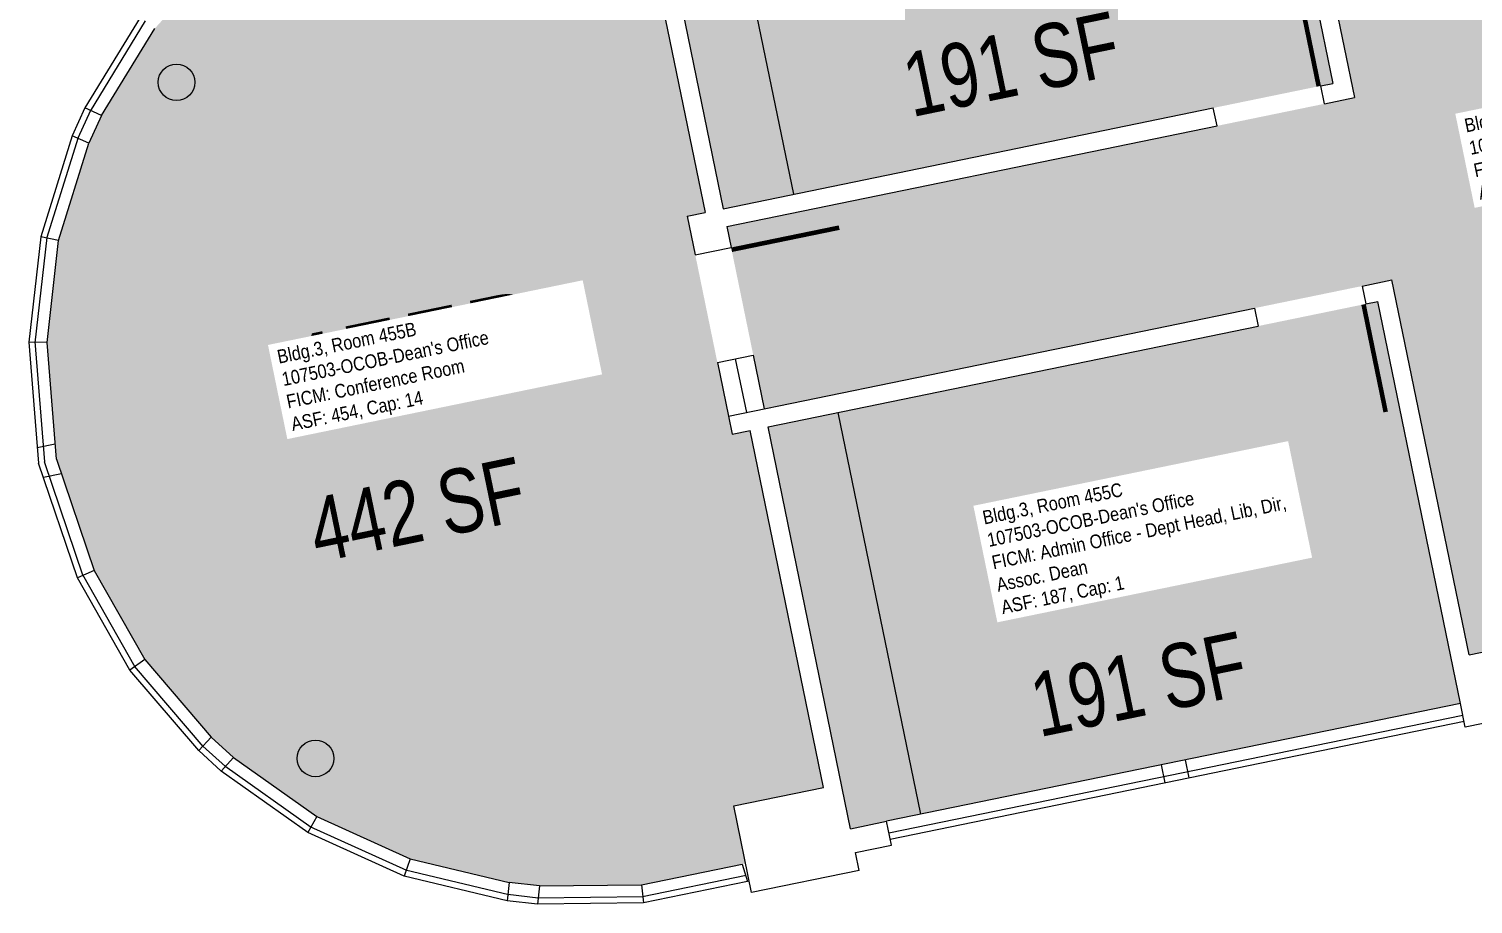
# Model space of a CAD drawing. Header units: inches. Extents: x 69197310 to 69200176, y 27671258 to 27673533.
# Drawn here: x 69197309.7 to 69197783, y 27672670.8 to 27672957.7 of the extents above; entities that cross this region are included whole.
import ezdxf
from ezdxf.enums import TextEntityAlignment as Align

# ---------------------------------------------------------------- set-up
doc = ezdxf.new("R2010")
doc.units = ezdxf.units.IN
doc.header["$LTSCALE"] = 100
doc.header["$MEASUREMENT"] = 0
for name, color, linetype in [('A-DOOR', 2, 'CONTINUOUS'), ('A-FLOR', 3, 'CONTINUOUS'), ('A-GLAZ', 1, 'CONTINUOUS'), ('A-IDEN-RNUM', 7, 'CONTINUOUS'), ('A-IDEN-SNUM', 4, 'CONTINUOUS'), ('A-IDEN-VNUM', 4, 'CONTINUOUS'), ('A-WALL', 5, 'CONTINUOUS'), ('AREA-TEXT', 3, 'CONTINUOUS'), ('Rooms-Category-Color', 7, 'CONTINUOUS'), ('Rooms-College-Color', 7, 'CONTINUOUS'), ('Rooms-Department-Color', 7, 'CONTINUOUS'), ('Rooms-Division-Color', 7, 'CONTINUOUS'), ('Rooms-Information', 7, 'CONTINUOUS')]:
    doc.layers.add(name, color=color, linetype=linetype)
doc.styles.add('CP_AREA', font='arial.ttf', dxfattribs={"height": 15})
doc.styles.add('CP_ROOMSNUMBER', font='arial.ttf', dxfattribs={"height": 1})
doc.styles.add('CP_ROOMVNUMBER', font='arial.ttf', dxfattribs={"width": 0.85, "height": 0.075})

msp = doc.modelspace()

# ---------------------------------------------------------------- hatches: boundary and pattern name
at = {"layer": 'Rooms-Category-Color', "true_color": 0xfa9ba3}
for points in [[(69197538.41, 27672892.88), (69197550.69, 27672833.13), (69197756.39, 27672875.41), (69197781.66, 27672752.48), (69197812.51, 27672758.82), (69197815.53, 27672744.13), (69197825.82, 27672746.25), (69197826.42, 27672743.31), (69197917.52, 27672762.03), (69197913.99, 27672779.17), (69197943.38, 27672785.21), (69197920.02, 27672898.84), (69197890.64, 27672892.8), (69197888.62, 27672902.59), (69198181.69, 27672962.83), (69198169.39, 27673022.58), (69197876.34, 27672962.34), (69197848.06, 27673099.97), (69197746.68, 27673079.13), (69197749.7, 27673064.44), (69197718.84, 27673058.09), (69197744.11, 27672935.16)], [(69197510.12, 27673030.51), (69197537.2, 27672898.76), (69197737.02, 27672939.83), (69197709.94, 27673071.58)], [(69197474.01, 27673027.37), (69197439.93, 27673020.36), (69197409.06, 27673007.55), (69197400.37, 27673002.61), (69197373.57, 27672982.64), (69197350.93, 27672957.83), (69197333.48, 27672929.32), (69197329.36, 27672920.22), (69197319.41, 27672888.31), (69197315.68, 27672854.93), (69197318.72, 27672816.59), (69197331.05, 27672780.16), (69197347.64, 27672750.96), (69197369.37, 27672725.56), (69197376.75, 27672718.82), (69197404.03, 27672699.5), (69197434.62, 27672685.63), (69197467.12, 27672677.85), (69197477.06, 27672676.74), (69197510.48, 27672677.15), (69197544.56, 27672684.15), (69197540.69, 27672702.95), (69197570.08, 27672708.99), (69197546.02, 27672826.05), (69197540.14, 27672824.84), (69197525.45, 27672896.34), (69197531.32, 27672897.55), (69197507.26, 27673014.61), (69197477.88, 27673008.57)], [(69197551.9, 27672827.26), (69197578.98, 27672695.51), (69197778.8, 27672736.58), (69197751.72, 27672868.33)]]:
    msp.add_hatch(color=241, dxfattribs=at).paths.add_polyline_path(points)
at = {"layer": 'Rooms-College-Color', "true_color": 0x80bc67}
for points in [[(69197538.41, 27672892.88), (69197550.69, 27672833.13), (69197756.39, 27672875.41), (69197781.66, 27672752.48), (69197812.51, 27672758.82), (69197815.53, 27672744.13), (69197825.82, 27672746.25), (69197826.42, 27672743.31), (69197917.52, 27672762.03), (69197913.99, 27672779.17), (69197943.38, 27672785.21), (69197920.02, 27672898.84), (69197890.64, 27672892.8), (69197888.62, 27672902.59), (69198181.69, 27672962.83), (69198169.39, 27673022.58), (69197876.34, 27672962.34), (69197848.06, 27673099.97), (69197746.68, 27673079.13), (69197749.7, 27673064.44), (69197718.84, 27673058.09), (69197744.11, 27672935.16)], [(69197510.12, 27673030.51), (69197537.2, 27672898.76), (69197737.02, 27672939.83), (69197709.94, 27673071.58)], [(69197474.01, 27673027.37), (69197439.93, 27673020.36), (69197409.06, 27673007.55), (69197400.37, 27673002.61), (69197373.57, 27672982.64), (69197350.93, 27672957.83), (69197333.48, 27672929.32), (69197329.36, 27672920.22), (69197319.41, 27672888.31), (69197315.68, 27672854.93), (69197318.72, 27672816.59), (69197331.05, 27672780.16), (69197347.64, 27672750.96), (69197369.37, 27672725.56), (69197376.75, 27672718.82), (69197404.03, 27672699.5), (69197434.62, 27672685.63), (69197467.12, 27672677.85), (69197477.06, 27672676.74), (69197510.48, 27672677.15), (69197544.56, 27672684.15), (69197540.69, 27672702.95), (69197570.08, 27672708.99), (69197546.02, 27672826.05), (69197540.14, 27672824.84), (69197525.45, 27672896.34), (69197531.32, 27672897.55), (69197507.26, 27673014.61), (69197477.88, 27673008.57)], [(69197551.9, 27672827.26), (69197578.98, 27672695.51), (69197778.8, 27672736.58), (69197751.72, 27672868.33)]]:
    msp.add_hatch(color=83, dxfattribs=at).paths.add_polyline_path(points)
at = {"layer": 'Rooms-Department-Color', "true_color": 0xfa9ba3}
for points in [[(69197538.41, 27672892.88), (69197550.69, 27672833.13), (69197756.39, 27672875.41), (69197781.66, 27672752.48), (69197812.51, 27672758.82), (69197815.53, 27672744.13), (69197825.82, 27672746.25), (69197826.42, 27672743.31), (69197917.52, 27672762.03), (69197913.99, 27672779.17), (69197943.38, 27672785.21), (69197920.02, 27672898.84), (69197890.64, 27672892.8), (69197888.62, 27672902.59), (69198181.69, 27672962.83), (69198169.39, 27673022.58), (69197876.34, 27672962.34), (69197848.06, 27673099.97), (69197746.68, 27673079.13), (69197749.7, 27673064.44), (69197718.84, 27673058.09), (69197744.11, 27672935.16)], [(69197510.12, 27673030.51), (69197537.2, 27672898.76), (69197737.02, 27672939.83), (69197709.94, 27673071.58)], [(69197474.01, 27673027.37), (69197439.93, 27673020.36), (69197409.06, 27673007.55), (69197400.37, 27673002.61), (69197373.57, 27672982.64), (69197350.93, 27672957.83), (69197333.48, 27672929.32), (69197329.36, 27672920.22), (69197319.41, 27672888.31), (69197315.68, 27672854.93), (69197318.72, 27672816.59), (69197331.05, 27672780.16), (69197347.64, 27672750.96), (69197369.37, 27672725.56), (69197376.75, 27672718.82), (69197404.03, 27672699.5), (69197434.62, 27672685.63), (69197467.12, 27672677.85), (69197477.06, 27672676.74), (69197510.48, 27672677.15), (69197544.56, 27672684.15), (69197540.69, 27672702.95), (69197570.08, 27672708.99), (69197546.02, 27672826.05), (69197540.14, 27672824.84), (69197525.45, 27672896.34), (69197531.32, 27672897.55), (69197507.26, 27673014.61), (69197477.88, 27673008.57)], [(69197551.9, 27672827.26), (69197578.98, 27672695.51), (69197778.8, 27672736.58), (69197751.72, 27672868.33)]]:
    msp.add_hatch(color=241, dxfattribs=at).paths.add_polyline_path(points)
at = {"layer": 'Rooms-Division-Color', "true_color": 0xfa9ba3}
for points in [[(69197538.41, 27672892.88), (69197550.69, 27672833.13), (69197756.39, 27672875.41), (69197781.66, 27672752.48), (69197812.51, 27672758.82), (69197815.53, 27672744.13), (69197825.82, 27672746.25), (69197826.42, 27672743.31), (69197917.52, 27672762.03), (69197913.99, 27672779.17), (69197943.38, 27672785.21), (69197920.02, 27672898.84), (69197890.64, 27672892.8), (69197888.62, 27672902.59), (69198181.69, 27672962.83), (69198169.39, 27673022.58), (69197876.34, 27672962.34), (69197848.06, 27673099.97), (69197746.68, 27673079.13), (69197749.7, 27673064.44), (69197718.84, 27673058.09), (69197744.11, 27672935.16)], [(69197510.12, 27673030.51), (69197537.2, 27672898.76), (69197737.02, 27672939.83), (69197709.94, 27673071.58)], [(69197474.01, 27673027.37), (69197439.93, 27673020.36), (69197409.06, 27673007.55), (69197400.37, 27673002.61), (69197373.57, 27672982.64), (69197350.93, 27672957.83), (69197333.48, 27672929.32), (69197329.36, 27672920.22), (69197319.41, 27672888.31), (69197315.68, 27672854.93), (69197318.72, 27672816.59), (69197331.05, 27672780.16), (69197347.64, 27672750.96), (69197369.37, 27672725.56), (69197376.75, 27672718.82), (69197404.03, 27672699.5), (69197434.62, 27672685.63), (69197467.12, 27672677.85), (69197477.06, 27672676.74), (69197510.48, 27672677.15), (69197544.56, 27672684.15), (69197540.69, 27672702.95), (69197570.08, 27672708.99), (69197546.02, 27672826.05), (69197540.14, 27672824.84), (69197525.45, 27672896.34), (69197531.32, 27672897.55), (69197507.26, 27673014.61), (69197477.88, 27673008.57)], [(69197551.9, 27672827.26), (69197578.98, 27672695.51), (69197778.8, 27672736.58), (69197751.72, 27672868.33)]]:
    msp.add_hatch(color=241, dxfattribs=at).paths.add_polyline_path(points)

# ---------------------------------------------------------------- linework, layer by layer
at = {"layer": 'A-DOOR'}
for points in [[(69197732.37, 27672938.88, 1.5, 1.5, 0), (69197725.12, 27672974.14, 0, 0, 0), (69197724.39, 27672973.99, 0, 0, 0.414214), (69197698.14, 27672930.31, 0, 0, 0.414214)], [(69197539.97, 27672885.29, 1.5, 1.5, 0), (69197575.23, 27672892.54, 0, 0, 0), (69197575.38, 27672891.81, 0, 0, -0.414214), (69197545.6, 27672850.46, 0, 0, -0.414214)], [(69197747.07, 27672867.37, 1.5, 1.5, 0), (69197754.32, 27672832.11, 0, 0, 0), (69197753.58, 27672831.96, 0, 0, -0.414214), (69197712.24, 27672861.74, 0, 0, -0.414214)]]:
    msp.add_lwpolyline(points, format="xyseb", dxfattribs=at)
at = {"layer": 'A-FLOR'}
for p, q in [((69197533.14, 27673035.24), (69197560.22, 27672903.49)), ((69197535.31, 27672848.35), (69197538.94, 27672830.72)), ((69197541.19, 27672849.56), (69197544.81, 27672831.92)), ((69197547.07, 27672850.76), (69197550.69, 27672833.13)), ((69197602, 27672700.24), (69197574.92, 27672831.99))]:
    msp.add_line(p, q, dxfattribs=at)
at = {"layer": 'A-GLAZ'}
for p, q in [((69197346.13, 27672961.44), (69197328.02, 27672931.8)), ((69197347.84, 27672960.39), (69197329.72, 27672930.76)), ((69197333.48, 27672929.32), (69197350.93, 27672957.83)), ((69197328.02, 27672931.8), (69197323.89, 27672922.69)), ((69197329.85, 27672930.97), (69197325.72, 27672921.86)), ((69197333.48, 27672929.32), (69197328.02, 27672931.8)), ((69197333.48, 27672929.32), (69197329.36, 27672920.22)), ((69197323.89, 27672922.69), (69197313.54, 27672889.54)), ((69197329.36, 27672920.22), (69197323.89, 27672922.69)), ((69197325.8, 27672922.1), (69197315.45, 27672888.95)), ((69197319.41, 27672888.31), (69197329.36, 27672920.22)), ((69197313.54, 27672889.54), (69197309.68, 27672855.03)), ((69197319.41, 27672888.31), (69197313.54, 27672889.54)), ((69197315.53, 27672889.32), (69197311.67, 27672854.8)), ((69197315.68, 27672854.93), (69197319.41, 27672888.31)), ((69197309.68, 27672855.03), (69197312.84, 27672815.38)), ((69197315.68, 27672854.93), (69197309.68, 27672855.03)), ((69197311.67, 27672855.18), (69197314.82, 27672815.79)), ((69197318.72, 27672816.59), (69197315.68, 27672854.93)), ((69197318.32, 27672821.61), (69197312.44, 27672820.4)), ((69197325.57, 27672777.7), (69197312.84, 27672815.38)), ((69197327.47, 27672778.34), (69197314.82, 27672815.79)), ((69197318.72, 27672816.59), (69197331.05, 27672780.16)), ((69197320.34, 27672811.82), (69197314.46, 27672810.61)), ((69197331.05, 27672780.16), (69197325.57, 27672777.7)), ((69197342.73, 27672747.51), (69197325.57, 27672777.7)), ((69197344.47, 27672748.5), (69197327.31, 27672778.69)), ((69197331.05, 27672780.16), (69197347.64, 27672750.96)), ((69197347.64, 27672750.96), (69197342.73, 27672747.51)), ((69197365.32, 27672721.13), (69197342.73, 27672747.51)), ((69197366.84, 27672722.43), (69197344.25, 27672748.81)), ((69197347.64, 27672750.96), (69197369.37, 27672725.56)), ((69197778.8, 27672736.58), (69197590.73, 27672697.93)), ((69197779.61, 27672732.66), (69197591.54, 27672694.01)), ((69197591.94, 27672692.05), (69197780.01, 27672730.7)), ((69197369.37, 27672725.56), (69197365.32, 27672721.13)), ((69197376.75, 27672718.82), (69197369.37, 27672725.56)), ((69197372.71, 27672714.38), (69197365.32, 27672721.13)), ((69197374.06, 27672715.87), (69197366.68, 27672722.61)), ((69197376.75, 27672718.82), (69197372.71, 27672714.38)), ((69197401.04, 27672694.3), (69197372.71, 27672714.38)), ((69197402.2, 27672695.93), (69197373.86, 27672716.02)), ((69197376.75, 27672718.82), (69197404.03, 27672699.5)), ((69197682.06, 27672710.57), (69197680.85, 27672716.45)), ((69197689.89, 27672712.18), (69197688.68, 27672718.06)), ((69197404.03, 27672699.5), (69197401.04, 27672694.3)), ((69197433.5, 27672681.78), (69197401.87, 27672696.12)), ((69197404.03, 27672699.5), (69197434.62, 27672685.63)), ((69197432.67, 27672679.96), (69197401.04, 27672694.3)), ((69197434.62, 27672685.63), (69197432.67, 27672679.96)), ((69197466.92, 27672673.83), (69197433.14, 27672681.9)), ((69197434.62, 27672685.63), (69197467.12, 27672677.85)), ((69197510.48, 27672677.15), (69197543.38, 27672683.91)), ((69197543.38, 27672683.91), (69197545.14, 27672678.17)), ((69197466.45, 27672671.89), (69197432.67, 27672679.96)), ((69197467.12, 27672677.85), (69197466.45, 27672671.89)), ((69197477.06, 27672676.74), (69197467.12, 27672677.85)), ((69197477.06, 27672676.74), (69197476.39, 27672670.78)), ((69197477.06, 27672676.74), (69197510.48, 27672677.15)), ((69197510.48, 27672677.15), (69197511.12, 27672671.18)), ((69197544.74, 27672680.13), (69197510.72, 27672673.14)), ((69197545.14, 27672678.17), (69197511.12, 27672671.18)), ((69197476.39, 27672670.78), (69197466.45, 27672671.89)), ((69197476.62, 27672672.78), (69197466.68, 27672673.89)), ((69197511.1, 27672673.18), (69197476.37, 27672672.78)), ((69197511.12, 27672671.18), (69197476.39, 27672670.78))]:
    msp.add_line(p, q, dxfattribs=at)
at = {"layer": 'A-WALL'}
for p, q in [((69197709.94, 27673071.58), (69197737.02, 27672939.83)), ((69197718.84, 27673058.09), (69197744.11, 27672935.16)), ((69197510.12, 27673030.51), (69197537.2, 27672898.76)), ((69197507.26, 27673014.61), (69197531.32, 27672897.55)), ((69197733.1, 27672939.03), (69197737.02, 27672939.83)), ((69197734.31, 27672933.15), (69197733.1, 27672939.03)), ((69197734.31, 27672933.15), (69197744.11, 27672935.16)), ((69197537.2, 27672898.76), (69197697.84, 27672931.78)), ((69197699.05, 27672925.9), (69197697.84, 27672931.78)), ((69197538.41, 27672892.88), (69197699.05, 27672925.9)), ((69197525.45, 27672896.34), (69197531.32, 27672897.55)), ((69197525.45, 27672896.34), (69197528.06, 27672883.61)), ((69197538.41, 27672892.88), (69197539.82, 27672886.03)), ((69197528.06, 27672883.61), (69197539.82, 27672886.03)), ((69197746.59, 27672873.4), (69197756.39, 27672875.41)), ((69197781.66, 27672752.48), (69197756.39, 27672875.41)), ((69197746.59, 27672873.4), (69197747.8, 27672867.52)), ((69197538.94, 27672830.72), (69197711.33, 27672866.15)), ((69197711.33, 27672866.15), (69197712.54, 27672860.27)), ((69197747.8, 27672867.52), (69197751.72, 27672868.33)), ((69197778.8, 27672736.58), (69197751.72, 27672868.33)), ((69197551.9, 27672827.26), (69197712.54, 27672860.27)), ((69197535.31, 27672848.35), (69197547.07, 27672850.76)), ((69197538.94, 27672830.72), (69197540.14, 27672824.84)), ((69197540.14, 27672824.84), (69197546.02, 27672826.05)), ((69197570.08, 27672708.99), (69197546.02, 27672826.05)), ((69197578.98, 27672695.51), (69197551.9, 27672827.26)), ((69197781.66, 27672752.48), (69197812.51, 27672758.82)), ((69197780.41, 27672728.75), (69197778.8, 27672736.58)), ((69197792.16, 27672731.16), (69197780.41, 27672728.75)), ((69197540.69, 27672702.95), (69197570.08, 27672708.99)), ((69197546.53, 27672674.55), (69197540.69, 27672702.95)), ((69197578.98, 27672695.51), (69197590.73, 27672697.93)), ((69197592.34, 27672690.09), (69197590.73, 27672697.93)), ((69197580.59, 27672687.67), (69197592.34, 27672690.09)), ((69197581.8, 27672681.8), (69197580.59, 27672687.67)), ((69197581.8, 27672681.8), (69197546.53, 27672674.55))]:
    msp.add_line(p, q, dxfattribs=at)
for centre in [(69197358.06, 27672940.18), (69197403.61, 27672718.54)]:
    msp.add_circle(centre, 6, dxfattribs=at)

# ---------------------------------------------------------------- texts
at = {"layer": 'A-IDEN-RNUM', "style": 'CP_ROOMSNUMBER', "width": 0.85}
for s, p in [('0455-B0', (69197436.07, 27672848.5)), ('0455-C0', (69197669.71, 27672788.91))]:
    msp.add_text(s, height=1, rotation=11.615, dxfattribs=at).set_placement(p, align=Align.MIDDLE)
at = {"layer": 'A-IDEN-SNUM', "style": 'CP_ROOMSNUMBER', "width": 0.85}
for s, p in [('00300455B0', (69197436.07, 27672848.5)), ('00300455C0', (69197669.71, 27672788.91))]:
    msp.add_text(s, height=1, rotation=11.615, dxfattribs=at).set_placement(p, align=Align.MIDDLE)
at = {"layer": 'A-IDEN-VNUM', "style": 'CP_ROOMVNUMBER', "width": 0.85}
for s, p in [('455B', (69197436.07, 27672848.5)), ('455C', (69197669.71, 27672788.91))]:
    msp.add_text(s, height=31.5, rotation=11.615, dxfattribs=at).set_placement(p, align=Align.MIDDLE)
at = {"layer": 'AREA-TEXT', "style": 'CP_AREA', "width": 0.75}
for s, p in [('191 SF', (69197631.63, 27672946.17)), ('442 SF', (69197436.86, 27672800.14)), ('191 SF', (69197673.41, 27672742.92))]:
    msp.add_text(s, height=21, rotation=11.6779, dxfattribs=at).set_placement(p, align=Align.MIDDLE_CENTER)

# ---------------------------------------------------------------- next in the draw order: texts
at = {"layer": 'Rooms-Information', "char_height": 4.5, "width": 100.8, "attachment_point": 7, "rotation": 11.615, "style": 'CP_ROOMVNUMBER', "bg_fill": 3, "box_fill_scale": 1.5, "bg_fill_color": 256, "bg_fill_true_color": 13158600, "bg_fill_transparency": 0}
for s, insert in [("Bldg.3, Room 455^M^J107503-OCOB-Dean's Office^M^JFICM: Staff Office^M^JASF: 472, Cap: 3", (69197785.51, 27672900.35)), ("Bldg.3, Room 455B^M^J107503-OCOB-Dean's Office^M^JFICM: Conference Room^M^JASF: 454, Cap: 14", (69197396.4, 27672824.55)), ("Bldg.3, Room 455C^M^J107503-OCOB-Dean's Office^M^JFICM: Admin Office - Dept Head, Lib, Dir, Assoc. Dean^M^JASF: 187, Cap: 1", (69197629.09, 27672764.48))]:
    msp.add_mtext(s, dxfattribs=dict(at, insert=insert))

doc.saveas('drawing.dxf')
